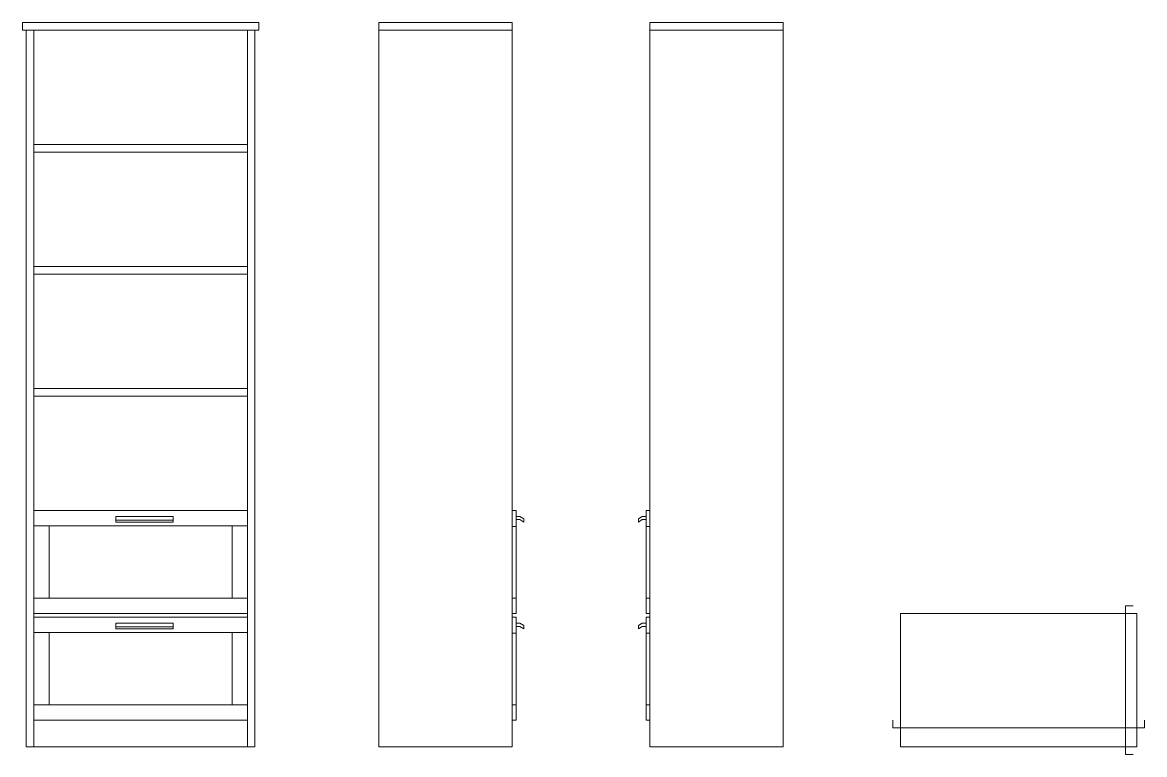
# Model space of a CAD drawing. Header units: centimetres. Extents: x -239 to 1959, y -161 to 626.
# Drawn here: x -239 to 55.3, y 318.4 to 510.4 of the extents above; entities that cross this region are included whole.
import ezdxf

# ---------------------------------------------------------------- set-up
doc = ezdxf.new("R2010")
doc.units = ezdxf.units.CM
doc.header["$MEASUREMENT"] = 0
doc.layers.add('linee prospetti', color=1, linetype='Continuous', lineweight=18)
doc.layers.add('quote', color=7, linetype='Continuous', lineweight=5)

msp = doc.modelspace()

# ---------------------------------------------------------------- linework, layer by layer
at = {"layer": 'linee prospetti'}
for p, q in [((-239.0482, 510.36059), (-177.0482, 510.36059)), ((-239.0482, 510.36059), (-239.0482, 508.36059)), ((-177.0482, 508.36059), (-177.0482, 510.36059)), ((-239.0482, 508.36059), (-177.0482, 508.36059)), ((-238.0482, 320.36059), (-238.0482, 508.36059)), ((-236.0482, 508.36059), (-236.0482, 320.36059)), ((-180.0482, 320.36059), (-180.0482, 508.36059)), ((-178.0482, 508.36059), (-178.0482, 320.36059)), ((-110.57082, 508.36059), (-145.57082, 508.36059)), ((-74.47042, 508.36059), (-39.47042, 508.36059)), ((-236.0482, 478.36059), (-180.0482, 478.36059)), ((-236.0482, 476.36059), (-180.0482, 476.36059)), ((-236.0482, 446.36059), (-180.0482, 446.36059)), ((-236.0482, 444.36059), (-180.0482, 444.36059)), ((-236.0482, 414.36059), (-180.0482, 414.36059)), ((-236.0482, 412.36059), (-180.0482, 412.36059)), ((-236.0482, 382.36059), (-180.0482, 382.36059)), ((-108.57082, 380.82905), (-107.57082, 380.18308)), ((-108.57082, 379.97503), (-107.57082, 379.32905)), ((-76.47042, 380.82905), (-77.47042, 380.18308)), ((-76.47042, 379.97503), (-77.47042, 379.32905)), ((-236.0482, 378.36059), (-180.0482, 378.36059)), ((-232.0482, 359.36059), (-232.0482, 378.36059)), ((-184.0482, 359.36059), (-184.0482, 378.36059)), ((-110.57082, 378.16059), (-109.57082, 378.16059)), ((-74.47042, 378.16059), (-75.47042, 378.16059)), ((-236.0482, 359.36059), (-180.0482, 359.36059)), ((-110.57082, 359.36059), (-109.57082, 359.36059)), ((-74.47042, 359.36059), (-75.47042, 359.36059)), ((-236.0482, 355.36059), (-180.0482, 355.36059)), ((-236.0482, 354.36059), (-180.0482, 354.36059)), ((-236.0482, 350.36059), (-180.0482, 350.36059)), ((-232.0482, 331.36059), (-232.0482, 350.36059)), ((-184.0482, 331.36059), (-184.0482, 350.36059)), ((-108.57082, 352.82905), (-107.57082, 352.18308)), ((-108.57082, 351.97503), (-107.57082, 351.32905)), ((-76.47042, 352.82905), (-77.47042, 352.18308)), ((-76.47042, 351.97503), (-77.47042, 351.32905)), ((-110.57082, 350.16059), (-109.57082, 350.16059)), ((-74.47042, 350.16059), (-75.47042, 350.16059)), ((-236.0482, 331.36059), (-180.0482, 331.36059)), ((-110.57082, 331.36059), (-109.57082, 331.36059)), ((-74.47042, 331.36059), (-75.47042, 331.36059)), ((-236.0482, 327.36059), (-180.0482, 327.36059)), ((-178.0482, 320.36059), (-238.0482, 320.36059))]:
    msp.add_line(p, q, dxfattribs=at)
for points in [[(-110.57082, 510.36059), (-145.57082, 510.36059), (-145.57082, 320.36059), (-110.57082, 320.36059), (-110.57082, 510.36059)], [(-74.47042, 510.36059), (-39.47042, 510.36059), (-39.47042, 320.36059), (-74.47042, 320.36059), (-74.47042, 510.36059)], [(-214.5482, 380.83468), (-199.5482, 380.83468), (-199.5482, 379.83468), (-214.5482, 379.83468), (-214.5482, 380.83468)], [(-214.5482, 379.83468), (-214.5482, 379.33468), (-199.5482, 379.33468), (-199.5482, 379.83468)], [(-110.57082, 379.36059), (-110.57082, 382.36059), (-109.57082, 382.36059), (-109.57082, 355.36059), (-110.57082, 355.36059), (-110.57082, 358.36059)], [(-109.57082, 380.82905), (-108.57082, 380.82905)], [(-108.57082, 379.97503), (-109.57082, 379.97503)], [(-107.57082, 380.18308), (-107.57082, 379.32905)], [(-77.47042, 380.18308), (-77.47042, 379.32905)], [(-75.47042, 380.82905), (-76.47042, 380.82905)], [(-76.47042, 379.97503), (-75.47042, 379.97503)], [(-74.47042, 379.36059), (-74.47042, 382.36059), (-75.47042, 382.36059), (-75.47042, 355.36059), (-74.47042, 355.36059), (-74.47042, 358.36059)], [(-110.57082, 351.36059), (-110.57082, 354.36059), (-109.57082, 354.36059), (-109.57082, 327.36059), (-110.57082, 327.36059), (-110.57082, 330.36059)], [(-74.47042, 351.36059), (-74.47042, 354.36059), (-75.47042, 354.36059), (-75.47042, 327.36059), (-74.47042, 327.36059), (-74.47042, 330.36059)], [(-8.70343, 320.36059), (53.29657, 320.36059), (53.29657, 355.36059), (-8.70343, 355.36059), (-8.70343, 320.36059)], [(-214.5482, 352.83468), (-199.5482, 352.83468), (-199.5482, 351.83468), (-214.5482, 351.83468), (-214.5482, 352.83468)], [(-214.5482, 351.83468), (-214.5482, 351.33468), (-199.5482, 351.33468), (-199.5482, 351.83468)], [(-109.57082, 352.82905), (-108.57082, 352.82905)], [(-108.57082, 351.97503), (-109.57082, 351.97503)], [(-107.57082, 352.18308), (-107.57082, 351.32905)], [(-77.47042, 352.18308), (-77.47042, 351.32905)], [(-75.47042, 352.82905), (-76.47042, 352.82905)], [(-76.47042, 351.97503), (-75.47042, 351.97503)]]:
    msp.add_lwpolyline(points, dxfattribs=at)
at = {"layer": 'quote'}
for p, q in [((50.29657, 357.36059), (52.29657, 357.36059)), ((-10.70343, 325.36059), (-10.70343, 327.36059))]:
    msp.add_line(p, q, dxfattribs=at)
for points in [[(50.29657, 357.36059), (50.29657, 318.36059), (52.29657, 318.36059)], [(-10.70343, 325.36059), (55.29657, 325.36059), (55.29657, 327.36059)]]:
    msp.add_lwpolyline(points, dxfattribs=at)

doc.saveas('drawing.dxf')
